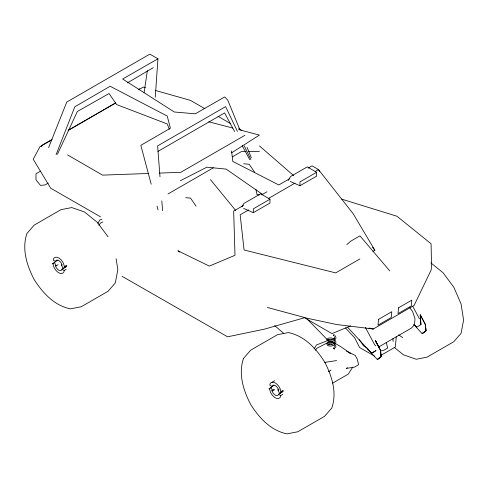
<?xml version="1.0" encoding="UTF-8"?>
<svg xmlns="http://www.w3.org/2000/svg" width="488" height="488" viewBox="0 0 488 488"><rect width="100%" height="100%" fill="white"/><g stroke="black" fill="none" stroke-linecap="round" stroke-linejoin="round"><path stroke-width="0.73" d="M155.257 97.167L157.947 58.792L149.816 54.137L66.734 102.102L48.617 147.632M396.299 336.696L395.341 347.029L380.988 355.313M144.131 92.439L147.364 70.656M66.142 269.388L64.178 270.523L63.91 271.987A8.229 4.752 60 0 1 53.857 267.009L53.125 264.136L52.539 263.801L57.474 260.336M282.68 394.408L280.722 395.542L280.447 397.006A8.229 4.752 60 0 1 270.395 392.023L269.663 389.156L269.077 388.82L274.012 385.355M334.347 347.377L334.207 345.376M335.616 347.81L335.909 346.401L334.524 343.808M63.91 268.101L61.945 269.236L61.695 269.998A5.069 2.928 60 0 1 55.492 266.094L55.382 265.441L56.102 265.862L58.066 264.728M280.447 393.121L278.483 394.249L278.233 395.018A5.069 2.928 60 0 1 272.036 391.114L271.92 390.461L273.884 389.326M56.09 154.696L74.804 106.799L110.117 86.248L167.231 116.052L170.416 128.198L140.837 145.339L151.195 184.196M41.096 146.748L41.602 145.485L51.893 139.544M57.431 154.306L77.366 111.484L109.074 93.531L116.62 104.578L167.231 123.94L169.342 129.302M241.877 206.875L243.951 203.429L260.61 193.815L269.968 199.214L269.968 203.063L253.309 212.676L243.61 208.376M288.17 180.523L290.592 176.504L307.251 166.89L316.608 172.288L316.608 176.137L299.949 185.751L290.244 181.451M97.862 223.291L99.82 220.051L101.87 219.234M314.077 348.914L316.419 345.028L327.356 340.667M352.745 367.104L348.28 374.119L332.621 383.159M98.844 225.291L100.29 223.266L102.877 221.936M315.443 350.262L316.895 348.243L329.827 341.563L332.999 342.161L340.38 346.425L350.305 353.251L348.298 352.269M327.973 344.485L329.479 343.662L332.145 343.918M64.922 266.906L64.337 266.564L63.605 263.697A8.229 4.752 60 0 0 53.552 258.713L53.277 260.183L55.51 261.47L55.766 260.702A5.069 2.928 60 0 1 61.964 264.606L62.08 265.259L61.354 264.844L63.135 268.516L66.88 265.771M279.203 389.107L277.892 389.863L279.679 393.535L283.424 390.79M346.822 244.622L350.659 241.218L359.943 235.856L389.68 270.816M379.695 348.42L375.351 340.624L380.548 350.408L381.116 356.667L377.34 359.522L347.877 327.546M420.943 324.605L420.199 314.73L425.377 324.52L425.963 330.772L422.181 333.646L425.963 330.772L425.396 324.52L420.199 314.73L420.93 324.611L416.636 327.198L413.934 324.618L416.66 327.186M425.377 324.526L425.933 330.791L422.181 333.646L413.891 324.721M328.503 371.679L331.01 370.056M231.58 152.829L259.427 135.084L238.626 129.576M367.488 348.944L371.813 353.074L376.095 350.494M127.435 82.868L153.299 67.643M243.451 205.411L233.667 211.084L234.99 255.309L209.315 266.082L177.894 250.777L179.73 252.095M261.727 194.816L266.948 191.79M138.452 89.566L139.739 88.828M68.021 130.381L115.626 102.895M51.887 139.849L39.943 146.748L33.221 159.24L50.697 188.209L100.51 216.831M68.838 130.064L115.113 103.346M139.068 89.517L143.356 87.041L145.528 87.657M40.595 171.129L35.978 173.795L35.978 179.785L40.467 185.373L44.963 184.97L48.263 183.067M157.917 151.433L224.596 112.935L234.63 131.589M244.878 135.316L180.792 172.319L159.527 173.081M168.024 193.968L213.329 167.817M232.367 156.825L241.56 151.518L246.019 151.469M52.539 263.801L53.845 263.044M64.337 266.564L66.301 265.435M63.135 268.516L66.405 266.625M248.642 209.901L240.157 214.799L244.079 249.99L335.701 272.896L359.857 258.951M268.223 198.598L294.984 183.146M315.211 171.471L318.475 169.586L353.123 213.659L374.875 250.283L372.917 251.411M269.968 199.214L253.309 208.834L253.309 212.676M316.608 172.288L299.949 181.908L299.949 185.751M272.066 382.244L274.677 380.738M269.077 388.82L270.389 388.064M271.92 390.461L272.646 390.876L274.604 389.747M277.892 389.863L278.618 390.278L278.502 389.625A5.069 2.928 60 0 0 272.304 385.721L272.054 386.49L269.815 385.197L270.09 383.733A8.229 4.752 60 0 1 280.142 388.716L280.875 391.583L282.839 390.449M279.679 393.535L282.949 391.644M378.578 347.029L411.408 328.076L414.525 324.733L415.001 318.755L412.702 311.734L409.584 307.416M371.813 353.074L375.723 350.817M347.529 367.69L346.254 368.422L354.556 367.104L358.613 364.762L357.204 359.089L355.227 355.404L346.456 351.189M289.86 178.59L278.764 184.964L232.813 161.424L231.562 150.993M308.135 168.085L312.052 165.835L318.481 169.58L319.628 171.532M157.947 58.792L122.659 79.007L174.277 111.984L195.304 113.832L224.687 96.929L227.811 100.241L239.876 129.747M180.389 180.713L206.851 167.183L226.17 169.104L262.806 194.62M350.561 325.917L331.968 333.615L304.512 317.761L264.362 329.162L227.585 336.811L122.085 276.318M328.418 339.599L330.748 339.245L332.145 339.538M380.744 350.909L383.641 350.39L387.698 348.048L386.228 342.417M324.703 362.413L336.58 360.559M148.889 173.46L102.559 175.125L67.582 154.928M248.252 151.451L259.396 151.341M243.652 163.785L249.167 164.267L254.712 172.313M185.714 197.695L190.534 198.116L196.078 206.162M259.232 195.041L257.03 194.633L255.816 189.143M368.855 328.143L373.283 328.985L414.105 305.415L431.197 269.931L431.508 265.222L431.081 243.75L396.927 216.233L341.667 199.128M369.581 328.107L373.283 328.985L336.622 324.532L307.434 318.292L267.296 307.428M208.742 121.793L232.794 128.057M155.678 90.53L190.485 100.376L204.856 108.69M330.876 341.405L332.999 342.161M334.103 339.032C332.011 337.72 328.711 337.263 326.893 339.239L327.161 340.709C329.735 342.643 333.957 341.496 335.665 338.885L335.964 337.464L335.128 335.714M334.152 343.436C332.023 342.106 328.644 341.576 326.862 343.729L327.235 345.162C329.778 347.078 333.957 345.937 335.646 343.351L335.939 341.935L334.469 339.398M374.479 356.081L359.583 347.48L354.727 337.922L345.461 327.899M280.875 391.583L281.46 391.919M61.945 269.236L64.178 270.523M278.483 394.249L280.722 395.542M217.916 116.248L230.324 123.433M238.815 128.344L241.834 130.589M398.592 334.829L402.765 337.629M367.854 348.676L363.639 345.815L359.186 339.642M430.867 262.88L443.037 272.7L453.84 287.279L461.062 303.926L463.6 320.116L461.062 333.371L453.84 341.679L427.03 357.161L416.221 359.26L403.472 354.825L394.206 347.346M274.646 325.563L283.711 333.377M259.506 145.942L293.709 175.668M375.766 345.821L374.656 344.809L365.427 327.491M326.997 339.343L307.226 319.085M210.426 179.614L235.698 210.481M381.073 356.618L377.34 359.522L381.085 356.679L380.53 350.408L375.351 340.624L379.682 348.426M372.582 247.245L374.875 250.283M108.08 236.869L97.271 222.29L84.528 211.999L71.779 207.571L60.97 209.669L34.16 225.145L26.938 233.459C21.612 249.106 26.883 265.466 34.16 279.545C42.712 292.885 54.247 305.628 70.461 308.849L81.27 306.745L108.08 291.269L115.302 282.961L117.84 269.699L116.107 258.664M242.152 145.583L249.679 159.57M412.738 306.269L419.503 318.914M270.858 387.21L272.646 390.876M54.32 262.19L56.102 265.862M237.418 131.412L225.621 106.628L157.63 145.875L159.985 176.778M244.305 145.869L250.856 159.637M247.062 147.315L251.375 157.85M334.262 336.647L334.408 338.684L334.524 338.178C333.255 340.136 330.541 340.722 328.4 340.038L328.906 340.41L327.692 339.526L328.302 339.971L328.229 339.441M334.231 341.014L334.371 343.027L334.585 342.57C333.292 344.571 330.51 345.168 328.326 344.467L328.881 344.748L328.204 343.772M157.057 206.186L158.039 209.852M161.821 200.904L162.565 210.7M392.993 338.532L393.102 341.46M378.554 319.353L378.005 325.167L391.242 317.523L391.791 311.71L378.554 319.353M398.568 307.8L398.019 313.613L411.262 305.97L411.811 300.157L398.568 307.8M243.475 358.473C238.156 374.125 243.421 390.485 250.698 404.564C259.256 417.905 270.785 430.648 286.999 433.863L297.808 431.764L324.618 416.288L331.84 407.974C337.165 392.321 331.895 375.967 324.618 361.882C316.065 348.542 304.53 335.805 288.316 332.584L277.507 334.683L250.698 350.164L243.475 358.473M333.438 335.128L333.322 335.701L334.365 334.951L334.079 334.664L333.438 335.128M333.816 347.999L333.542 348.359L334.073 348.957L334.67 348.969L333.816 347.999"/></g></svg>
